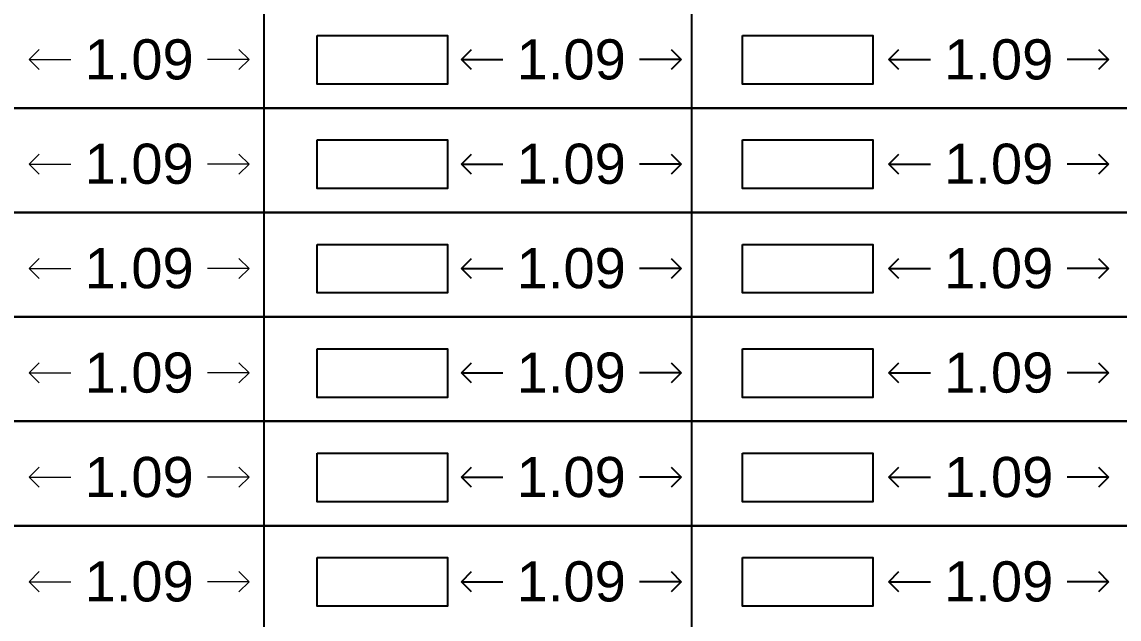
# Model space of a CAD drawing. Header units: millimetres. Extents: x -9481 to -9286, y 28723 to 28853.
# Drawn here: x -9452.65 to -9447.18, y 28747.88 to 28750.85 of the extents above; entities that cross this region are included whole.
import ezdxf

# ---------------------------------------------------------------- set-up
doc = ezdxf.new("R2010")
doc.units = ezdxf.units.MM
doc.header["$PDMODE"] = 34
doc.header["$PDSIZE"] = -15
doc.layers.add('BLK_1_FLR_2_REGULAR_ROOM_1', color=7, linetype='Continuous', lineweight=0)
doc.layers.add('PLAN', color=7, linetype='Continuous', lineweight=40)
doc.layers.add('BLK_1_FLR_3_REGULAR_ROOM_1', color=7, linetype='Continuous')
doc.layers.add('BLK_1_FLR_4_REGULAR_ROOM_1', color=7, linetype='Continuous', plot=False)
doc.styles.add('Arial', font='arial.ttf', dxfattribs={"height": 0.2})
doc.styles.add('style2', font='arial.ttf', dxfattribs={"height": 0.3})
doc.dimstyles.new('INT DIM', dxfattribs={"dimtxt": 0.3, "dimasz": 0.1, "dimexe": 0.18, "dimexo": 0.0625, "dimgap": 0.09, "dimtad": 0, "dimzin": 0, "dimdsep": 46, "dimtxsty": 'style2', "dimblk": 'OPEN90', "dimcen": 0.09, "dimse1": 1, "dimse2": 1, "dimclrd": 250, "dimclrt": 256, "dimadec": 0, "dimazin": 0, "dimtfac": 1, "dimtofl": 0, "dimtmove": 0, "dimatfit": 3, "dimfxl": 0.18, "dimtolj": 1, "dimtzin": 0, "dimlwd": -1, "dimarcsym": 0})

# ---------------------------------------------------------------- blocks, each defined once
blk = doc.blocks.new('_Open90')
at = {"layer": 'PLAN', "color": 0, "lineweight": -2}
for p, q in [((0, 0), (-1, 0)), ((-0.5, 0.5), (0, 0)), ((0, 0), (-0.5, -0.5))]:
    blk.add_line(p, q, dxfattribs=at)
blk = doc.blocks.new('*D144')
at = {"layer": 'BLK_1_FLR_2_REGULAR_ROOM_1', "color": 250, "transparency": 16777216}
for p, q in [((-9452.5093, 28750.6665), (-9452.4024, 28750.6665)), ((-9451.6143, 28750.6665), (-9451.7213, 28750.6665))]:
    blk.add_line(p, q, dxfattribs=at)
at = {"layer": 'Defpoints', "color": 0, "transparency": 16777216}
for p in [(-9452.6093, 28750.7866), (-9451.5143, 28750.7866), (-9451.5143, 28750.6665)]:
    blk.add_point(p, dxfattribs=at)
at = {"layer": 'BLK_1_FLR_2_REGULAR_ROOM_1', "color": 250, "transparency": 16777216, "xscale": 0.1, "yscale": 0.1, "zscale": 0.1, "rotation": 180}
blk.add_blockref('_Open90', (-9452.6093, 28750.6665), dxfattribs=at)
at = {"layer": 'BLK_1_FLR_2_REGULAR_ROOM_1', "color": 250, "transparency": 16777216, "xscale": 0.1, "yscale": 0.1, "zscale": 0.1}
blk.add_blockref('_Open90', (-9451.5143, 28750.6665), dxfattribs=at)
at = {"layer": 'BLK_1_FLR_2_REGULAR_ROOM_1', "transparency": 16777216, "insert": (-9452.0618, 28750.6665), "char_height": 0.2, "attachment_point": 5, "style": 'Arial', "bg_fill": 3, "box_fill_scale": 1.1, "bg_fill_color": 256, "bg_fill_true_color": 13158600, "bg_fill_transparency": 0}
blk.add_mtext('\\A1;1.09', dxfattribs=at)
blk = doc.blocks.new('*D145')
at = {"layer": 'BLK_1_FLR_3_REGULAR_ROOM_1', "color": 250, "transparency": 16777216}
for p, q in [((-9450.3558, 28750.6665), (-9450.2489, 28750.6665)), ((-9449.4608, 28750.6665), (-9449.5678, 28750.6665))]:
    blk.add_line(p, q, dxfattribs=at)
at = {"layer": 'Defpoints', "color": 0, "transparency": 16777216}
for p in [(-9450.4558, 28750.7866), (-9449.3608, 28750.7866), (-9449.3608, 28750.6665)]:
    blk.add_point(p, dxfattribs=at)
at = {"layer": 'BLK_1_FLR_3_REGULAR_ROOM_1', "color": 250, "transparency": 16777216, "xscale": 0.1, "yscale": 0.1, "zscale": 0.1, "rotation": 180}
blk.add_blockref('_Open90', (-9450.4558, 28750.6665), dxfattribs=at)
at = {"layer": 'BLK_1_FLR_3_REGULAR_ROOM_1', "color": 250, "transparency": 16777216, "xscale": 0.1, "yscale": 0.1, "zscale": 0.1}
blk.add_blockref('_Open90', (-9449.3608, 28750.6665), dxfattribs=at)
at = {"layer": 'BLK_1_FLR_3_REGULAR_ROOM_1', "transparency": 16777216, "insert": (-9449.9083, 28750.6665), "char_height": 0.2, "attachment_point": 5, "style": 'Arial', "bg_fill": 3, "box_fill_scale": 1.1, "bg_fill_color": 256, "bg_fill_true_color": 13158600, "bg_fill_transparency": 0}
blk.add_mtext('\\A1;1.09', dxfattribs=at)
blk = doc.blocks.new('*D146')
at = {"layer": 'BLK_1_FLR_4_REGULAR_ROOM_1', "color": 250, "transparency": 16777216}
for p, q in [((-9448.2254, 28750.6665), (-9448.1184, 28750.6665)), ((-9447.3304, 28750.6665), (-9447.4373, 28750.6665))]:
    blk.add_line(p, q, dxfattribs=at)
at = {"layer": 'Defpoints', "color": 0, "transparency": 16777216}
for p in [(-9448.3254, 28750.7866), (-9447.2304, 28750.7866), (-9447.2304, 28750.6665)]:
    blk.add_point(p, dxfattribs=at)
at = {"layer": 'BLK_1_FLR_4_REGULAR_ROOM_1', "color": 250, "transparency": 16777216, "xscale": 0.1, "yscale": 0.1, "zscale": 0.1, "rotation": 180}
blk.add_blockref('_Open90', (-9448.3254, 28750.6665), dxfattribs=at)
at = {"layer": 'BLK_1_FLR_4_REGULAR_ROOM_1', "color": 250, "transparency": 16777216, "xscale": 0.1, "yscale": 0.1, "zscale": 0.1}
blk.add_blockref('_Open90', (-9447.2304, 28750.6665), dxfattribs=at)
at = {"layer": 'BLK_1_FLR_4_REGULAR_ROOM_1', "transparency": 16777216, "insert": (-9447.7779, 28750.6665), "char_height": 0.2, "attachment_point": 5, "style": 'Arial', "bg_fill": 3, "box_fill_scale": 1.1, "bg_fill_color": 256, "bg_fill_true_color": 13158600, "bg_fill_transparency": 0}
blk.add_mtext('\\A1;1.09', dxfattribs=at)
blk = doc.blocks.new('*D151')
at = {"layer": 'BLK_1_FLR_2_REGULAR_ROOM_1', "color": 250, "transparency": 16777216}
for p, q in [((-9452.5093, 28750.1459), (-9452.4024, 28750.1459)), ((-9451.6143, 28750.1459), (-9451.7213, 28750.1459))]:
    blk.add_line(p, q, dxfattribs=at)
at = {"layer": 'Defpoints', "color": 0, "transparency": 16777216}
for p in [(-9452.6093, 28750.2659), (-9451.5143, 28750.2659), (-9451.5143, 28750.1459)]:
    blk.add_point(p, dxfattribs=at)
at = {"layer": 'BLK_1_FLR_2_REGULAR_ROOM_1', "color": 250, "transparency": 16777216, "xscale": 0.1, "yscale": 0.1, "zscale": 0.1, "rotation": 180}
blk.add_blockref('_Open90', (-9452.6093, 28750.1459), dxfattribs=at)
at = {"layer": 'BLK_1_FLR_2_REGULAR_ROOM_1', "color": 250, "transparency": 16777216, "xscale": 0.1, "yscale": 0.1, "zscale": 0.1}
blk.add_blockref('_Open90', (-9451.5143, 28750.1459), dxfattribs=at)
at = {"layer": 'BLK_1_FLR_2_REGULAR_ROOM_1', "transparency": 16777216, "insert": (-9452.0618, 28750.1459), "char_height": 0.2, "attachment_point": 5, "style": 'Arial', "bg_fill": 3, "box_fill_scale": 1.1, "bg_fill_color": 256, "bg_fill_true_color": 13158600, "bg_fill_transparency": 0}
blk.add_mtext('\\A1;1.09', dxfattribs=at)
blk = doc.blocks.new('*D152')
at = {"layer": 'BLK_1_FLR_3_REGULAR_ROOM_1', "color": 250, "transparency": 16777216}
for p, q in [((-9450.3558, 28750.1459), (-9450.2489, 28750.1459)), ((-9449.4608, 28750.1459), (-9449.5678, 28750.1459))]:
    blk.add_line(p, q, dxfattribs=at)
at = {"layer": 'Defpoints', "color": 0, "transparency": 16777216}
for p in [(-9450.4558, 28750.2659), (-9449.3608, 28750.2659), (-9449.3608, 28750.1459)]:
    blk.add_point(p, dxfattribs=at)
at = {"layer": 'BLK_1_FLR_3_REGULAR_ROOM_1', "color": 250, "transparency": 16777216, "xscale": 0.1, "yscale": 0.1, "zscale": 0.1, "rotation": 180}
blk.add_blockref('_Open90', (-9450.4558, 28750.1459), dxfattribs=at)
at = {"layer": 'BLK_1_FLR_3_REGULAR_ROOM_1', "color": 250, "transparency": 16777216, "xscale": 0.1, "yscale": 0.1, "zscale": 0.1}
blk.add_blockref('_Open90', (-9449.3608, 28750.1459), dxfattribs=at)
at = {"layer": 'BLK_1_FLR_3_REGULAR_ROOM_1', "transparency": 16777216, "insert": (-9449.9083, 28750.1459), "char_height": 0.2, "attachment_point": 5, "style": 'Arial', "bg_fill": 3, "box_fill_scale": 1.1, "bg_fill_color": 256, "bg_fill_true_color": 13158600, "bg_fill_transparency": 0}
blk.add_mtext('\\A1;1.09', dxfattribs=at)
blk = doc.blocks.new('*D153')
at = {"layer": 'BLK_1_FLR_4_REGULAR_ROOM_1', "color": 250, "transparency": 16777216}
for p, q in [((-9448.2254, 28750.1459), (-9448.1184, 28750.1459)), ((-9447.3304, 28750.1459), (-9447.4373, 28750.1459))]:
    blk.add_line(p, q, dxfattribs=at)
at = {"layer": 'Defpoints', "color": 0, "transparency": 16777216}
for p in [(-9448.3254, 28750.2659), (-9447.2304, 28750.2659), (-9447.2304, 28750.1459)]:
    blk.add_point(p, dxfattribs=at)
at = {"layer": 'BLK_1_FLR_4_REGULAR_ROOM_1', "color": 250, "transparency": 16777216, "xscale": 0.1, "yscale": 0.1, "zscale": 0.1, "rotation": 180}
blk.add_blockref('_Open90', (-9448.3254, 28750.1459), dxfattribs=at)
at = {"layer": 'BLK_1_FLR_4_REGULAR_ROOM_1', "color": 250, "transparency": 16777216, "xscale": 0.1, "yscale": 0.1, "zscale": 0.1}
blk.add_blockref('_Open90', (-9447.2304, 28750.1459), dxfattribs=at)
at = {"layer": 'BLK_1_FLR_4_REGULAR_ROOM_1', "transparency": 16777216, "insert": (-9447.7779, 28750.1459), "char_height": 0.2, "attachment_point": 5, "style": 'Arial', "bg_fill": 3, "box_fill_scale": 1.1, "bg_fill_color": 256, "bg_fill_true_color": 13158600, "bg_fill_transparency": 0}
blk.add_mtext('\\A1;1.09', dxfattribs=at)
blk = doc.blocks.new('*D158')
at = {"layer": 'BLK_1_FLR_2_REGULAR_ROOM_1', "color": 250, "transparency": 16777216}
for p, q in [((-9452.5093, 28749.6252), (-9452.4024, 28749.6252)), ((-9451.6143, 28749.6252), (-9451.7213, 28749.6252))]:
    blk.add_line(p, q, dxfattribs=at)
at = {"layer": 'Defpoints', "color": 0, "transparency": 16777216}
for p in [(-9452.6093, 28749.7453), (-9451.5143, 28749.7453), (-9451.5143, 28749.6252)]:
    blk.add_point(p, dxfattribs=at)
at = {"layer": 'BLK_1_FLR_2_REGULAR_ROOM_1', "color": 250, "transparency": 16777216, "xscale": 0.1, "yscale": 0.1, "zscale": 0.1, "rotation": 180}
blk.add_blockref('_Open90', (-9452.6093, 28749.6252), dxfattribs=at)
at = {"layer": 'BLK_1_FLR_2_REGULAR_ROOM_1', "color": 250, "transparency": 16777216, "xscale": 0.1, "yscale": 0.1, "zscale": 0.1}
blk.add_blockref('_Open90', (-9451.5143, 28749.6252), dxfattribs=at)
at = {"layer": 'BLK_1_FLR_2_REGULAR_ROOM_1', "transparency": 16777216, "insert": (-9452.0618, 28749.6252), "char_height": 0.2, "attachment_point": 5, "style": 'Arial', "bg_fill": 3, "box_fill_scale": 1.1, "bg_fill_color": 256, "bg_fill_true_color": 13158600, "bg_fill_transparency": 0}
blk.add_mtext('\\A1;1.09', dxfattribs=at)
blk = doc.blocks.new('*D159')
at = {"layer": 'BLK_1_FLR_3_REGULAR_ROOM_1', "color": 250, "transparency": 16777216}
for p, q in [((-9450.3558, 28749.6252), (-9450.2489, 28749.6252)), ((-9449.4608, 28749.6252), (-9449.5678, 28749.6252))]:
    blk.add_line(p, q, dxfattribs=at)
at = {"layer": 'Defpoints', "color": 0, "transparency": 16777216}
for p in [(-9450.4558, 28749.7453), (-9449.3608, 28749.7453), (-9449.3608, 28749.6252)]:
    blk.add_point(p, dxfattribs=at)
at = {"layer": 'BLK_1_FLR_3_REGULAR_ROOM_1', "color": 250, "transparency": 16777216, "xscale": 0.1, "yscale": 0.1, "zscale": 0.1, "rotation": 180}
blk.add_blockref('_Open90', (-9450.4558, 28749.6252), dxfattribs=at)
at = {"layer": 'BLK_1_FLR_3_REGULAR_ROOM_1', "color": 250, "transparency": 16777216, "xscale": 0.1, "yscale": 0.1, "zscale": 0.1}
blk.add_blockref('_Open90', (-9449.3608, 28749.6252), dxfattribs=at)
at = {"layer": 'BLK_1_FLR_3_REGULAR_ROOM_1', "transparency": 16777216, "insert": (-9449.9083, 28749.6252), "char_height": 0.2, "attachment_point": 5, "style": 'Arial', "bg_fill": 3, "box_fill_scale": 1.1, "bg_fill_color": 256, "bg_fill_true_color": 13158600, "bg_fill_transparency": 0}
blk.add_mtext('\\A1;1.09', dxfattribs=at)
blk = doc.blocks.new('*D160')
at = {"layer": 'BLK_1_FLR_4_REGULAR_ROOM_1', "color": 250, "transparency": 16777216}
for p, q in [((-9448.2254, 28749.6252), (-9448.1184, 28749.6252)), ((-9447.3304, 28749.6252), (-9447.4373, 28749.6252))]:
    blk.add_line(p, q, dxfattribs=at)
at = {"layer": 'Defpoints', "color": 0, "transparency": 16777216}
for p in [(-9448.3254, 28749.7453), (-9447.2304, 28749.7453), (-9447.2304, 28749.6252)]:
    blk.add_point(p, dxfattribs=at)
at = {"layer": 'BLK_1_FLR_4_REGULAR_ROOM_1', "color": 250, "transparency": 16777216, "xscale": 0.1, "yscale": 0.1, "zscale": 0.1, "rotation": 180}
blk.add_blockref('_Open90', (-9448.3254, 28749.6252), dxfattribs=at)
at = {"layer": 'BLK_1_FLR_4_REGULAR_ROOM_1', "color": 250, "transparency": 16777216, "xscale": 0.1, "yscale": 0.1, "zscale": 0.1}
blk.add_blockref('_Open90', (-9447.2304, 28749.6252), dxfattribs=at)
at = {"layer": 'BLK_1_FLR_4_REGULAR_ROOM_1', "transparency": 16777216, "insert": (-9447.7779, 28749.6252), "char_height": 0.2, "attachment_point": 5, "style": 'Arial', "bg_fill": 3, "box_fill_scale": 1.1, "bg_fill_color": 256, "bg_fill_true_color": 13158600, "bg_fill_transparency": 0}
blk.add_mtext('\\A1;1.09', dxfattribs=at)
blk = doc.blocks.new('*D165')
at = {"layer": 'BLK_1_FLR_2_REGULAR_ROOM_1', "color": 250, "transparency": 16777216}
for p, q in [((-9452.5093, 28749.1046), (-9452.4024, 28749.1046)), ((-9451.6143, 28749.1046), (-9451.7213, 28749.1046))]:
    blk.add_line(p, q, dxfattribs=at)
at = {"layer": 'Defpoints', "color": 0, "transparency": 16777216}
for p in [(-9452.6093, 28749.2247), (-9451.5143, 28749.2247), (-9451.5143, 28749.1046)]:
    blk.add_point(p, dxfattribs=at)
at = {"layer": 'BLK_1_FLR_2_REGULAR_ROOM_1', "color": 250, "transparency": 16777216, "xscale": 0.1, "yscale": 0.1, "zscale": 0.1, "rotation": 180}
blk.add_blockref('_Open90', (-9452.6093, 28749.1046), dxfattribs=at)
at = {"layer": 'BLK_1_FLR_2_REGULAR_ROOM_1', "color": 250, "transparency": 16777216, "xscale": 0.1, "yscale": 0.1, "zscale": 0.1}
blk.add_blockref('_Open90', (-9451.5143, 28749.1046), dxfattribs=at)
at = {"layer": 'BLK_1_FLR_2_REGULAR_ROOM_1', "transparency": 16777216, "insert": (-9452.0618, 28749.1046), "char_height": 0.2, "attachment_point": 5, "style": 'Arial', "bg_fill": 3, "box_fill_scale": 1.1, "bg_fill_color": 256, "bg_fill_true_color": 13158600, "bg_fill_transparency": 0}
blk.add_mtext('\\A1;1.09', dxfattribs=at)
blk = doc.blocks.new('*D166')
at = {"layer": 'BLK_1_FLR_3_REGULAR_ROOM_1', "color": 250, "transparency": 16777216}
for p, q in [((-9450.3558, 28749.1046), (-9450.2489, 28749.1046)), ((-9449.4608, 28749.1046), (-9449.5678, 28749.1046))]:
    blk.add_line(p, q, dxfattribs=at)
at = {"layer": 'Defpoints', "color": 0, "transparency": 16777216}
for p in [(-9450.4558, 28749.2247), (-9449.3608, 28749.2247), (-9449.3608, 28749.1046)]:
    blk.add_point(p, dxfattribs=at)
at = {"layer": 'BLK_1_FLR_3_REGULAR_ROOM_1', "color": 250, "transparency": 16777216, "xscale": 0.1, "yscale": 0.1, "zscale": 0.1, "rotation": 180}
blk.add_blockref('_Open90', (-9450.4558, 28749.1046), dxfattribs=at)
at = {"layer": 'BLK_1_FLR_3_REGULAR_ROOM_1', "color": 250, "transparency": 16777216, "xscale": 0.1, "yscale": 0.1, "zscale": 0.1}
blk.add_blockref('_Open90', (-9449.3608, 28749.1046), dxfattribs=at)
at = {"layer": 'BLK_1_FLR_3_REGULAR_ROOM_1', "transparency": 16777216, "insert": (-9449.9083, 28749.1046), "char_height": 0.2, "attachment_point": 5, "style": 'Arial', "bg_fill": 3, "box_fill_scale": 1.1, "bg_fill_color": 256, "bg_fill_true_color": 13158600, "bg_fill_transparency": 0}
blk.add_mtext('\\A1;1.09', dxfattribs=at)
blk = doc.blocks.new('*D167')
at = {"layer": 'BLK_1_FLR_4_REGULAR_ROOM_1', "color": 250, "transparency": 16777216}
for p, q in [((-9448.2254, 28749.1046), (-9448.1184, 28749.1046)), ((-9447.3304, 28749.1046), (-9447.4373, 28749.1046))]:
    blk.add_line(p, q, dxfattribs=at)
at = {"layer": 'Defpoints', "color": 0, "transparency": 16777216}
for p in [(-9448.3254, 28749.2247), (-9447.2304, 28749.2247), (-9447.2304, 28749.1046)]:
    blk.add_point(p, dxfattribs=at)
at = {"layer": 'BLK_1_FLR_4_REGULAR_ROOM_1', "color": 250, "transparency": 16777216, "xscale": 0.1, "yscale": 0.1, "zscale": 0.1, "rotation": 180}
blk.add_blockref('_Open90', (-9448.3254, 28749.1046), dxfattribs=at)
at = {"layer": 'BLK_1_FLR_4_REGULAR_ROOM_1', "color": 250, "transparency": 16777216, "xscale": 0.1, "yscale": 0.1, "zscale": 0.1}
blk.add_blockref('_Open90', (-9447.2304, 28749.1046), dxfattribs=at)
at = {"layer": 'BLK_1_FLR_4_REGULAR_ROOM_1', "transparency": 16777216, "insert": (-9447.7779, 28749.1046), "char_height": 0.2, "attachment_point": 5, "style": 'Arial', "bg_fill": 3, "box_fill_scale": 1.1, "bg_fill_color": 256, "bg_fill_true_color": 13158600, "bg_fill_transparency": 0}
blk.add_mtext('\\A1;1.09', dxfattribs=at)
blk = doc.blocks.new('*D172')
at = {"layer": 'BLK_1_FLR_2_REGULAR_ROOM_1', "color": 250, "transparency": 16777216}
for p, q in [((-9452.5093, 28748.5839), (-9452.4024, 28748.5839)), ((-9451.6143, 28748.5839), (-9451.7213, 28748.5839))]:
    blk.add_line(p, q, dxfattribs=at)
at = {"layer": 'Defpoints', "color": 0, "transparency": 16777216}
for p in [(-9452.6093, 28748.704), (-9451.5143, 28748.704), (-9451.5143, 28748.5839)]:
    blk.add_point(p, dxfattribs=at)
at = {"layer": 'BLK_1_FLR_2_REGULAR_ROOM_1', "color": 250, "transparency": 16777216, "xscale": 0.1, "yscale": 0.1, "zscale": 0.1, "rotation": 180}
blk.add_blockref('_Open90', (-9452.6093, 28748.5839), dxfattribs=at)
at = {"layer": 'BLK_1_FLR_2_REGULAR_ROOM_1', "color": 250, "transparency": 16777216, "xscale": 0.1, "yscale": 0.1, "zscale": 0.1}
blk.add_blockref('_Open90', (-9451.5143, 28748.5839), dxfattribs=at)
at = {"layer": 'BLK_1_FLR_2_REGULAR_ROOM_1', "transparency": 16777216, "insert": (-9452.0618, 28748.5839), "char_height": 0.2, "attachment_point": 5, "style": 'Arial', "bg_fill": 3, "box_fill_scale": 1.1, "bg_fill_color": 256, "bg_fill_true_color": 13158600, "bg_fill_transparency": 0}
blk.add_mtext('\\A1;1.09', dxfattribs=at)
blk = doc.blocks.new('*D173')
at = {"layer": 'BLK_1_FLR_3_REGULAR_ROOM_1', "color": 250, "transparency": 16777216}
for p, q in [((-9450.3558, 28748.5839), (-9450.2489, 28748.5839)), ((-9449.4608, 28748.5839), (-9449.5678, 28748.5839))]:
    blk.add_line(p, q, dxfattribs=at)
at = {"layer": 'Defpoints', "color": 0, "transparency": 16777216}
for p in [(-9450.4558, 28748.704), (-9449.3608, 28748.704), (-9449.3608, 28748.5839)]:
    blk.add_point(p, dxfattribs=at)
at = {"layer": 'BLK_1_FLR_3_REGULAR_ROOM_1', "color": 250, "transparency": 16777216, "xscale": 0.1, "yscale": 0.1, "zscale": 0.1, "rotation": 180}
blk.add_blockref('_Open90', (-9450.4558, 28748.5839), dxfattribs=at)
at = {"layer": 'BLK_1_FLR_3_REGULAR_ROOM_1', "color": 250, "transparency": 16777216, "xscale": 0.1, "yscale": 0.1, "zscale": 0.1}
blk.add_blockref('_Open90', (-9449.3608, 28748.5839), dxfattribs=at)
at = {"layer": 'BLK_1_FLR_3_REGULAR_ROOM_1', "transparency": 16777216, "insert": (-9449.9083, 28748.5839), "char_height": 0.2, "attachment_point": 5, "style": 'Arial', "bg_fill": 3, "box_fill_scale": 1.1, "bg_fill_color": 256, "bg_fill_true_color": 13158600, "bg_fill_transparency": 0}
blk.add_mtext('\\A1;1.09', dxfattribs=at)
blk = doc.blocks.new('*D174')
at = {"layer": 'BLK_1_FLR_4_REGULAR_ROOM_1', "color": 250, "transparency": 16777216}
for p, q in [((-9448.2254, 28748.5839), (-9448.1184, 28748.5839)), ((-9447.3304, 28748.5839), (-9447.4373, 28748.5839))]:
    blk.add_line(p, q, dxfattribs=at)
at = {"layer": 'Defpoints', "color": 0, "transparency": 16777216}
for p in [(-9448.3254, 28748.704), (-9447.2304, 28748.704), (-9447.2304, 28748.5839)]:
    blk.add_point(p, dxfattribs=at)
at = {"layer": 'BLK_1_FLR_4_REGULAR_ROOM_1', "color": 250, "transparency": 16777216, "xscale": 0.1, "yscale": 0.1, "zscale": 0.1, "rotation": 180}
blk.add_blockref('_Open90', (-9448.3254, 28748.5839), dxfattribs=at)
at = {"layer": 'BLK_1_FLR_4_REGULAR_ROOM_1', "color": 250, "transparency": 16777216, "xscale": 0.1, "yscale": 0.1, "zscale": 0.1}
blk.add_blockref('_Open90', (-9447.2304, 28748.5839), dxfattribs=at)
at = {"layer": 'BLK_1_FLR_4_REGULAR_ROOM_1', "transparency": 16777216, "insert": (-9447.7779, 28748.5839), "char_height": 0.2, "attachment_point": 5, "style": 'Arial', "bg_fill": 3, "box_fill_scale": 1.1, "bg_fill_color": 256, "bg_fill_true_color": 13158600, "bg_fill_transparency": 0}
blk.add_mtext('\\A1;1.09', dxfattribs=at)
blk = doc.blocks.new('*D179')
at = {"layer": 'BLK_1_FLR_2_REGULAR_ROOM_1', "color": 250, "transparency": 16777216}
for p, q in [((-9452.5093, 28748.0633), (-9452.4024, 28748.0633)), ((-9451.6143, 28748.0633), (-9451.7213, 28748.0633))]:
    blk.add_line(p, q, dxfattribs=at)
at = {"layer": 'Defpoints', "color": 0, "transparency": 16777216}
for p in [(-9452.6093, 28748.1834), (-9451.5143, 28748.1834), (-9451.5143, 28748.0633)]:
    blk.add_point(p, dxfattribs=at)
at = {"layer": 'BLK_1_FLR_2_REGULAR_ROOM_1', "color": 250, "transparency": 16777216, "xscale": 0.1, "yscale": 0.1, "zscale": 0.1, "rotation": 180}
blk.add_blockref('_Open90', (-9452.6093, 28748.0633), dxfattribs=at)
at = {"layer": 'BLK_1_FLR_2_REGULAR_ROOM_1', "color": 250, "transparency": 16777216, "xscale": 0.1, "yscale": 0.1, "zscale": 0.1}
blk.add_blockref('_Open90', (-9451.5143, 28748.0633), dxfattribs=at)
at = {"layer": 'BLK_1_FLR_2_REGULAR_ROOM_1', "transparency": 16777216, "insert": (-9452.0618, 28748.0633), "char_height": 0.2, "attachment_point": 5, "style": 'Arial', "bg_fill": 3, "box_fill_scale": 1.1, "bg_fill_color": 256, "bg_fill_true_color": 13158600, "bg_fill_transparency": 0}
blk.add_mtext('\\A1;1.09', dxfattribs=at)
blk = doc.blocks.new('*D180')
at = {"layer": 'BLK_1_FLR_3_REGULAR_ROOM_1', "color": 250, "transparency": 16777216}
for p, q in [((-9450.3558, 28748.0633), (-9450.2489, 28748.0633)), ((-9449.4608, 28748.0633), (-9449.5678, 28748.0633))]:
    blk.add_line(p, q, dxfattribs=at)
at = {"layer": 'Defpoints', "color": 0, "transparency": 16777216}
for p in [(-9450.4558, 28748.1834), (-9449.3608, 28748.1834), (-9449.3608, 28748.0633)]:
    blk.add_point(p, dxfattribs=at)
at = {"layer": 'BLK_1_FLR_3_REGULAR_ROOM_1', "color": 250, "transparency": 16777216, "xscale": 0.1, "yscale": 0.1, "zscale": 0.1, "rotation": 180}
blk.add_blockref('_Open90', (-9450.4558, 28748.0633), dxfattribs=at)
at = {"layer": 'BLK_1_FLR_3_REGULAR_ROOM_1', "color": 250, "transparency": 16777216, "xscale": 0.1, "yscale": 0.1, "zscale": 0.1}
blk.add_blockref('_Open90', (-9449.3608, 28748.0633), dxfattribs=at)
at = {"layer": 'BLK_1_FLR_3_REGULAR_ROOM_1', "transparency": 16777216, "insert": (-9449.9083, 28748.0633), "char_height": 0.2, "attachment_point": 5, "style": 'Arial', "bg_fill": 3, "box_fill_scale": 1.1, "bg_fill_color": 256, "bg_fill_true_color": 13158600, "bg_fill_transparency": 0}
blk.add_mtext('\\A1;1.09', dxfattribs=at)
blk = doc.blocks.new('*D181')
at = {"layer": 'BLK_1_FLR_4_REGULAR_ROOM_1', "color": 250, "transparency": 16777216}
for p, q in [((-9448.2254, 28748.0633), (-9448.1184, 28748.0633)), ((-9447.3304, 28748.0633), (-9447.4373, 28748.0633))]:
    blk.add_line(p, q, dxfattribs=at)
at = {"layer": 'Defpoints', "color": 0, "transparency": 16777216}
for p in [(-9448.3254, 28748.1834), (-9447.2304, 28748.1834), (-9447.2304, 28748.0633)]:
    blk.add_point(p, dxfattribs=at)
at = {"layer": 'BLK_1_FLR_4_REGULAR_ROOM_1', "color": 250, "transparency": 16777216, "xscale": 0.1, "yscale": 0.1, "zscale": 0.1, "rotation": 180}
blk.add_blockref('_Open90', (-9448.3254, 28748.0633), dxfattribs=at)
at = {"layer": 'BLK_1_FLR_4_REGULAR_ROOM_1', "color": 250, "transparency": 16777216, "xscale": 0.1, "yscale": 0.1, "zscale": 0.1}
blk.add_blockref('_Open90', (-9447.2304, 28748.0633), dxfattribs=at)
at = {"layer": 'BLK_1_FLR_4_REGULAR_ROOM_1', "transparency": 16777216, "insert": (-9447.7779, 28748.0633), "char_height": 0.2, "attachment_point": 5, "style": 'Arial', "bg_fill": 3, "box_fill_scale": 1.1, "bg_fill_color": 256, "bg_fill_true_color": 13158600, "bg_fill_transparency": 0}
blk.add_mtext('\\A1;1.09', dxfattribs=at)

msp = doc.modelspace()

# ---------------------------------------------------------------- linework, layer by layer
for p, q in [((-9451.4401, 28750.9455), (-9451.4401, 28750.4249)), ((-9449.3086, 28750.9455), (-9449.3086, 28750.4249)), ((-9451.4401, 28750.4249), (-9451.4401, 28749.9042)), ((-9449.3086, 28750.4249), (-9449.3086, 28749.9042)), ((-9451.4401, 28749.9042), (-9451.4401, 28749.3836)), ((-9449.3086, 28749.9042), (-9449.3086, 28749.3836)), ((-9451.4401, 28749.3836), (-9451.4401, 28748.8629)), ((-9449.3086, 28749.3836), (-9449.3086, 28748.8629)), ((-9451.4401, 28748.8629), (-9451.4401, 28748.3423)), ((-9449.3086, 28748.8629), (-9449.3086, 28748.3423)), ((-9451.4401, 28748.3423), (-9451.4401, 28747.8216)), ((-9449.3086, 28748.3423), (-9449.3086, 28747.8216))]:
    msp.add_line(p, q)
for points in [[(-9461.7318, 28750.9455), (-9442.23, 28750.9455), (-9442.23, 28750.4249), (-9461.7318, 28750.4249)], [(-9461.7318, 28750.4249), (-9442.23, 28750.4249), (-9442.23, 28749.9042), (-9461.7318, 28749.9042)], [(-9461.7318, 28749.9042), (-9442.23, 28749.9042), (-9442.23, 28749.3836), (-9461.7318, 28749.3836)], [(-9461.7318, 28749.3836), (-9442.23, 28749.3836), (-9442.23, 28748.8629), (-9461.7318, 28748.8629)], [(-9461.7318, 28748.8629), (-9442.23, 28748.8629), (-9442.23, 28748.3423), (-9461.7318, 28748.3423)], [(-9461.7318, 28748.3423), (-9442.23, 28748.3423), (-9442.23, 28747.8216), (-9461.7318, 28747.8216)]]:
    msp.add_lwpolyline(points)
at = {"layer": 'BLK_1_FLR_3_REGULAR_ROOM_1', "color": 30}
msp.add_lwpolyline([(-9451.1743, 28750.7866), (-9450.5251, 28750.7866), (-9450.5251, 28750.5444), (-9451.1743, 28750.5444)], close=True, dxfattribs=at)
at = {"layer": 'BLK_1_FLR_3_REGULAR_ROOM_1', "color": 31}
msp.add_lwpolyline([(-9451.1743, 28750.2659), (-9450.5251, 28750.2659), (-9450.5251, 28750.0238), (-9451.1743, 28750.0238)], close=True, dxfattribs=at)
at = {"layer": 'BLK_1_FLR_3_REGULAR_ROOM_1', "color": 32}
msp.add_lwpolyline([(-9451.1743, 28749.7453), (-9450.5251, 28749.7453), (-9450.5251, 28749.5032), (-9451.1743, 28749.5032)], close=True, dxfattribs=at)
at = {"layer": 'BLK_1_FLR_3_REGULAR_ROOM_1', "color": 33}
msp.add_lwpolyline([(-9451.1743, 28749.2247), (-9450.5251, 28749.2247), (-9450.5251, 28748.9825), (-9451.1743, 28748.9825)], close=True, dxfattribs=at)
at = {"layer": 'BLK_1_FLR_3_REGULAR_ROOM_1', "color": 34}
msp.add_lwpolyline([(-9451.1743, 28748.704), (-9450.5251, 28748.704), (-9450.5251, 28748.4619), (-9451.1743, 28748.4619)], close=True, dxfattribs=at)
at = {"layer": 'BLK_1_FLR_3_REGULAR_ROOM_1', "color": 35}
msp.add_lwpolyline([(-9451.1743, 28748.1834), (-9450.5251, 28748.1834), (-9450.5251, 28747.9412), (-9451.1743, 28747.9412)], close=True, dxfattribs=at)
at = {"layer": 'BLK_1_FLR_4_REGULAR_ROOM_1', "color": 30}
msp.add_lwpolyline([(-9449.0552, 28750.7866), (-9448.406, 28750.7866), (-9448.406, 28750.5444), (-9449.0552, 28750.5444)], close=True, dxfattribs=at)
at = {"layer": 'BLK_1_FLR_4_REGULAR_ROOM_1', "color": 31}
msp.add_lwpolyline([(-9449.0552, 28750.2659), (-9448.406, 28750.2659), (-9448.406, 28750.0238), (-9449.0552, 28750.0238)], close=True, dxfattribs=at)
at = {"layer": 'BLK_1_FLR_4_REGULAR_ROOM_1', "color": 32}
msp.add_lwpolyline([(-9449.0552, 28749.7453), (-9448.406, 28749.7453), (-9448.406, 28749.5032), (-9449.0552, 28749.5032)], close=True, dxfattribs=at)
at = {"layer": 'BLK_1_FLR_4_REGULAR_ROOM_1', "color": 33}
msp.add_lwpolyline([(-9449.0552, 28749.2247), (-9448.406, 28749.2247), (-9448.406, 28748.9825), (-9449.0552, 28748.9825)], close=True, dxfattribs=at)
at = {"layer": 'BLK_1_FLR_4_REGULAR_ROOM_1', "color": 34}
msp.add_lwpolyline([(-9449.0552, 28748.704), (-9448.406, 28748.704), (-9448.406, 28748.4619), (-9449.0552, 28748.4619)], close=True, dxfattribs=at)
at = {"layer": 'BLK_1_FLR_4_REGULAR_ROOM_1', "color": 35}
msp.add_lwpolyline([(-9449.0552, 28748.1834), (-9448.406, 28748.1834), (-9448.406, 28747.9412), (-9449.0552, 28747.9412)], close=True, dxfattribs=at)

# ---------------------------------------------------------------- next in the draw order: dimensions: what is measured, and where the dimension line sits
at = {"layer": 'BLK_1_FLR_2_REGULAR_ROOM_1', "color": 30}
dim = msp.add_linear_dim(base=(-9451.51435, 28750.66652), p1=(-9452.60932, 28750.7866), p2=(-9451.51435, 28750.7866), dimstyle='INT DIM', override={"dimtxt": 0.2, "dimtxsty": 'Arial', "dimfxl": 0.125, "dimtfill": 1, "dimtfillclr": 7, "dimarcsym": 1}, dxfattribs=at)
dim.commit()
dim.dimension.update_dxf_attribs({"geometry": '*D144', "text_midpoint": (-9452.06184, 28750.66652)})
at = {"layer": 'BLK_1_FLR_2_REGULAR_ROOM_1', "color": 31}
dim = msp.add_linear_dim(base=(-9451.51435, 28750.14587), p1=(-9452.60932, 28750.26595), p2=(-9451.51435, 28750.26595), dimstyle='INT DIM', override={"dimtxt": 0.2, "dimtxsty": 'Arial', "dimfxl": 0.125, "dimtfill": 1, "dimtfillclr": 7, "dimarcsym": 1}, dxfattribs=at)
dim.commit()
dim.dimension.update_dxf_attribs({"geometry": '*D151', "text_midpoint": (-9452.06184, 28750.14587)})
at = {"layer": 'BLK_1_FLR_2_REGULAR_ROOM_1', "color": 32}
dim = msp.add_linear_dim(base=(-9451.51435, 28749.62523), p1=(-9452.60932, 28749.7453), p2=(-9451.51435, 28749.7453), dimstyle='INT DIM', override={"dimtxt": 0.2, "dimtxsty": 'Arial', "dimfxl": 0.125, "dimtfill": 1, "dimtfillclr": 7, "dimarcsym": 1}, dxfattribs=at)
dim.commit()
dim.dimension.update_dxf_attribs({"geometry": '*D158', "text_midpoint": (-9452.06184, 28749.62523)})
at = {"layer": 'BLK_1_FLR_2_REGULAR_ROOM_1', "color": 33}
dim = msp.add_linear_dim(base=(-9451.51435, 28749.10458), p1=(-9452.60932, 28749.22465), p2=(-9451.51435, 28749.22465), dimstyle='INT DIM', override={"dimtxt": 0.2, "dimtxsty": 'Arial', "dimfxl": 0.125, "dimtfill": 1, "dimtfillclr": 7, "dimarcsym": 1}, dxfattribs=at)
dim.commit()
dim.dimension.update_dxf_attribs({"geometry": '*D165', "text_midpoint": (-9452.06184, 28749.10458)})
at = {"layer": 'BLK_1_FLR_2_REGULAR_ROOM_1', "color": 34}
dim = msp.add_linear_dim(base=(-9451.51435, 28748.58393), p1=(-9452.60932, 28748.70401), p2=(-9451.51435, 28748.70401), dimstyle='INT DIM', override={"dimtxt": 0.2, "dimtxsty": 'Arial', "dimfxl": 0.125, "dimtfill": 1, "dimtfillclr": 7, "dimarcsym": 1}, dxfattribs=at)
dim.commit()
dim.dimension.update_dxf_attribs({"geometry": '*D172', "text_midpoint": (-9452.06184, 28748.58393)})
at = {"layer": 'BLK_1_FLR_2_REGULAR_ROOM_1', "color": 35}
dim = msp.add_linear_dim(base=(-9451.51435, 28748.06329), p1=(-9452.60932, 28748.18336), p2=(-9451.51435, 28748.18336), dimstyle='INT DIM', override={"dimtxt": 0.2, "dimtxsty": 'Arial', "dimfxl": 0.125, "dimtfill": 1, "dimtfillclr": 7, "dimarcsym": 1}, dxfattribs=at)
dim.commit()
dim.dimension.update_dxf_attribs({"geometry": '*D179', "text_midpoint": (-9452.06184, 28748.06329)})
at = {"layer": 'BLK_1_FLR_3_REGULAR_ROOM_1', "color": 30}
dim = msp.add_linear_dim(base=(-9449.36082, 28750.66652), p1=(-9450.4558, 28750.7866), p2=(-9449.36082, 28750.7866), dimstyle='INT DIM', override={"dimtxt": 0.2, "dimtxsty": 'Arial', "dimfxl": 0.125, "dimtfill": 1, "dimtfillclr": 7, "dimarcsym": 1}, dxfattribs=at)
dim.commit()
dim.dimension.update_dxf_attribs({"geometry": '*D145', "text_midpoint": (-9449.90831, 28750.66652)})
at = {"layer": 'BLK_1_FLR_3_REGULAR_ROOM_1', "color": 31}
dim = msp.add_linear_dim(base=(-9449.36082, 28750.14587), p1=(-9450.4558, 28750.26595), p2=(-9449.36082, 28750.26595), dimstyle='INT DIM', override={"dimtxt": 0.2, "dimtxsty": 'Arial', "dimfxl": 0.125, "dimtfill": 1, "dimtfillclr": 7, "dimarcsym": 1}, dxfattribs=at)
dim.commit()
dim.dimension.update_dxf_attribs({"geometry": '*D152', "text_midpoint": (-9449.90831, 28750.14587)})
at = {"layer": 'BLK_1_FLR_3_REGULAR_ROOM_1', "color": 32}
dim = msp.add_linear_dim(base=(-9449.36082, 28749.62523), p1=(-9450.4558, 28749.7453), p2=(-9449.36082, 28749.7453), dimstyle='INT DIM', override={"dimtxt": 0.2, "dimtxsty": 'Arial', "dimfxl": 0.125, "dimtfill": 1, "dimtfillclr": 7, "dimarcsym": 1}, dxfattribs=at)
dim.commit()
dim.dimension.update_dxf_attribs({"geometry": '*D159', "text_midpoint": (-9449.90831, 28749.62523)})
at = {"layer": 'BLK_1_FLR_3_REGULAR_ROOM_1', "color": 33}
dim = msp.add_linear_dim(base=(-9449.36082, 28749.10458), p1=(-9450.4558, 28749.22465), p2=(-9449.36082, 28749.22465), dimstyle='INT DIM', override={"dimtxt": 0.2, "dimtxsty": 'Arial', "dimfxl": 0.125, "dimtfill": 1, "dimtfillclr": 7, "dimarcsym": 1}, dxfattribs=at)
dim.commit()
dim.dimension.update_dxf_attribs({"geometry": '*D166', "text_midpoint": (-9449.90831, 28749.10458)})
at = {"layer": 'BLK_1_FLR_3_REGULAR_ROOM_1', "color": 34}
dim = msp.add_linear_dim(base=(-9449.36082, 28748.58393), p1=(-9450.4558, 28748.70401), p2=(-9449.36082, 28748.70401), dimstyle='INT DIM', override={"dimtxt": 0.2, "dimtxsty": 'Arial', "dimfxl": 0.125, "dimtfill": 1, "dimtfillclr": 7, "dimarcsym": 1}, dxfattribs=at)
dim.commit()
dim.dimension.update_dxf_attribs({"geometry": '*D173', "text_midpoint": (-9449.90831, 28748.58393)})
at = {"layer": 'BLK_1_FLR_3_REGULAR_ROOM_1', "color": 35}
dim = msp.add_linear_dim(base=(-9449.36082, 28748.06329), p1=(-9450.4558, 28748.18336), p2=(-9449.36082, 28748.18336), dimstyle='INT DIM', override={"dimtxt": 0.2, "dimtxsty": 'Arial', "dimfxl": 0.125, "dimtfill": 1, "dimtfillclr": 7, "dimarcsym": 1}, dxfattribs=at)
dim.commit()
dim.dimension.update_dxf_attribs({"geometry": '*D180', "text_midpoint": (-9449.90831, 28748.06329)})
at = {"layer": 'BLK_1_FLR_4_REGULAR_ROOM_1', "color": 30}
dim = msp.add_linear_dim(base=(-9447.23039, 28750.66652), p1=(-9448.32537, 28750.7866), p2=(-9447.23039, 28750.7866), dimstyle='INT DIM', override={"dimtxt": 0.2, "dimtxsty": 'Arial', "dimfxl": 0.125, "dimtfill": 1, "dimtfillclr": 7, "dimarcsym": 1}, dxfattribs=at)
dim.commit()
dim.dimension.update_dxf_attribs({"geometry": '*D146', "text_midpoint": (-9447.77788, 28750.66652)})
at = {"layer": 'BLK_1_FLR_4_REGULAR_ROOM_1', "color": 31}
dim = msp.add_linear_dim(base=(-9447.23039, 28750.14587), p1=(-9448.32537, 28750.26595), p2=(-9447.23039, 28750.26595), dimstyle='INT DIM', override={"dimtxt": 0.2, "dimtxsty": 'Arial', "dimfxl": 0.125, "dimtfill": 1, "dimtfillclr": 7, "dimarcsym": 1}, dxfattribs=at)
dim.commit()
dim.dimension.update_dxf_attribs({"geometry": '*D153', "text_midpoint": (-9447.77788, 28750.14587)})
at = {"layer": 'BLK_1_FLR_4_REGULAR_ROOM_1', "color": 32}
dim = msp.add_linear_dim(base=(-9447.23039, 28749.62523), p1=(-9448.32537, 28749.7453), p2=(-9447.23039, 28749.7453), dimstyle='INT DIM', override={"dimtxt": 0.2, "dimtxsty": 'Arial', "dimfxl": 0.125, "dimtfill": 1, "dimtfillclr": 7, "dimarcsym": 1}, dxfattribs=at)
dim.commit()
dim.dimension.update_dxf_attribs({"geometry": '*D160', "text_midpoint": (-9447.77788, 28749.62523)})
at = {"layer": 'BLK_1_FLR_4_REGULAR_ROOM_1', "color": 33}
dim = msp.add_linear_dim(base=(-9447.23039, 28749.10458), p1=(-9448.32537, 28749.22465), p2=(-9447.23039, 28749.22465), dimstyle='INT DIM', override={"dimtxt": 0.2, "dimtxsty": 'Arial', "dimfxl": 0.125, "dimtfill": 1, "dimtfillclr": 7, "dimarcsym": 1}, dxfattribs=at)
dim.commit()
dim.dimension.update_dxf_attribs({"geometry": '*D167', "text_midpoint": (-9447.77788, 28749.10458)})
at = {"layer": 'BLK_1_FLR_4_REGULAR_ROOM_1', "color": 34}
dim = msp.add_linear_dim(base=(-9447.23039, 28748.58393), p1=(-9448.32537, 28748.70401), p2=(-9447.23039, 28748.70401), dimstyle='INT DIM', override={"dimtxt": 0.2, "dimtxsty": 'Arial', "dimfxl": 0.125, "dimtfill": 1, "dimtfillclr": 7, "dimarcsym": 1}, dxfattribs=at)
dim.commit()
dim.dimension.update_dxf_attribs({"geometry": '*D174', "text_midpoint": (-9447.77788, 28748.58393)})
at = {"layer": 'BLK_1_FLR_4_REGULAR_ROOM_1', "color": 35}
dim = msp.add_linear_dim(base=(-9447.23039, 28748.06329), p1=(-9448.32537, 28748.18336), p2=(-9447.23039, 28748.18336), dimstyle='INT DIM', override={"dimtxt": 0.2, "dimtxsty": 'Arial', "dimfxl": 0.125, "dimtfill": 1, "dimtfillclr": 7, "dimarcsym": 1}, dxfattribs=at)
dim.commit()
dim.dimension.update_dxf_attribs({"geometry": '*D181', "text_midpoint": (-9447.77788, 28748.06329)})

doc.saveas('drawing.dxf')
